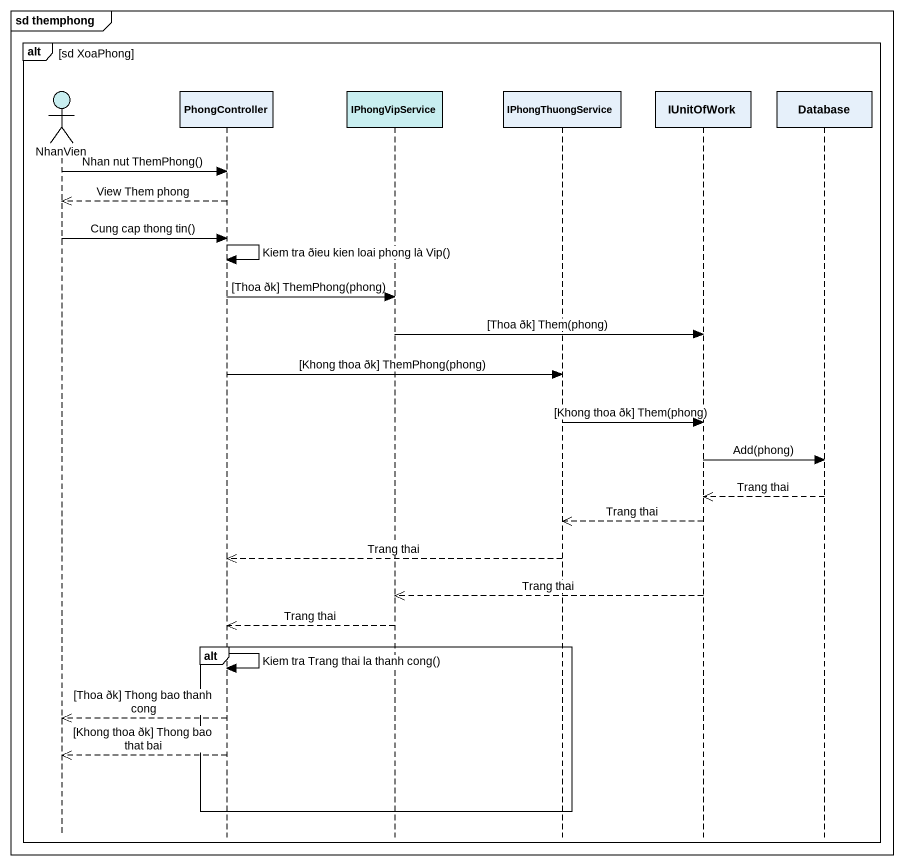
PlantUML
@startuml
mainframe sd themphong
hide footbox
actor NhanVien #C8EEF0
participant PhongController
participant IPhongVipService #C8EEF0
participant IPhongThuongService
participant IUnitOfWork
participant "Database" as Database_

alt sd XoaPhong
  NhanVien -> PhongController : Nhan nut ThemPhong()
  PhongController -->> NhanVien : View Them phong
  NhanVien -> PhongController : Cung cap thong tin()
  PhongController -> PhongController : Kiem tra ðieu kien loai phong là Vip()
  PhongController -> IPhongVipService : [Thoa ðk] ThemPhong(phong)
  IPhongVipService -> IUnitOfWork : [Thoa ðk] Them(phong)
  PhongController -> IPhongThuongService : [Khong thoa ðk] ThemPhong(phong)
  IPhongThuongService -> IUnitOfWork : [Khong thoa ðk] Them(phong)
  IUnitOfWork -> Database_ : Add(phong)
  Database_ -->> IUnitOfWork : Trang thai
  IUnitOfWork -->> IPhongThuongService : Trang thai
  IPhongThuongService -->> PhongController : Trang thai
  IUnitOfWork -->> IPhongVipService : Trang thai
  IPhongVipService -->> PhongController : Trang thai
  alt
    PhongController -> PhongController : Kiem tra Trang thai la thanh cong()
    PhongController -->> NhanVien : [Thoa ðk] Thong bao thanh cong
    PhongController -->> NhanVien : [Khong thoa ðk] Thong bao that bai
  end
end
@enduml
